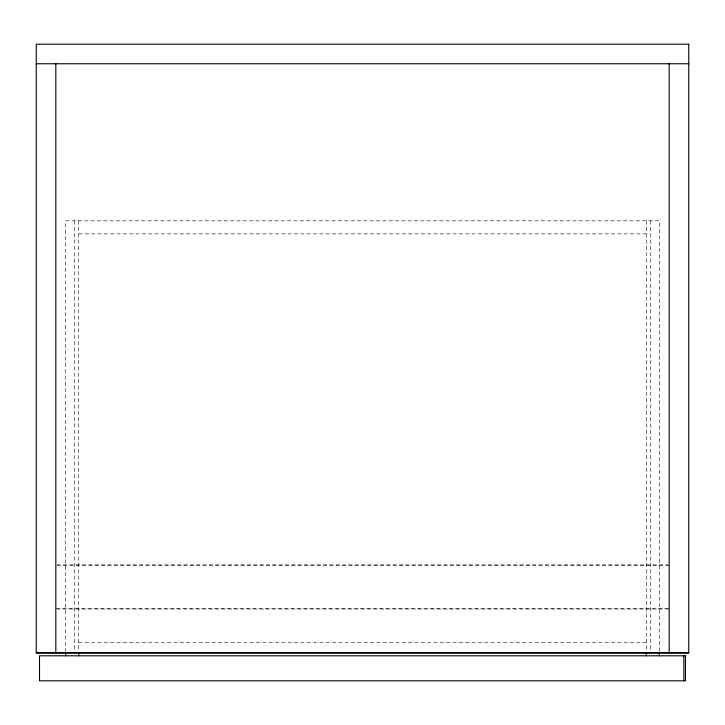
<?xml version="1.0" encoding="UTF-8"?>
<svg xmlns="http://www.w3.org/2000/svg" width="725" height="725" viewBox="0 0 725 725"><rect width="100%" height="100%" fill="white"/><g stroke="black" fill="none" stroke-linecap="round" stroke-linejoin="round"><path stroke-width="0.54" stroke-dasharray="3.62 2.72" d="M78.662 233.849L646.338 233.849M56.958 564.884L668.042 564.884M56.958 565.536L669.175 565.536M55.825 608.384L669.175 608.384M56.958 609.036L669.175 609.036M78.662 642.749L646.338 642.749M659.388 651.268L659.388 220.799L65.613 220.799L65.613 651.277M650.688 220.799L650.688 651.268M646.338 220.799L646.338 651.449M78.662 220.799L78.662 651.449M74.312 220.799L74.312 651.277"/><path stroke-width="1.09" d="M36.25 63.764L688.75 63.764M36.25 652.536L688.75 652.536M683.856 655.799L683.856 680.811M669.175 63.764L669.175 653.189M659.388 652.4L659.388 655.799M646.338 652.4L646.338 655.799M78.662 652.4L78.662 655.799M65.613 652.4L65.613 655.799M55.825 63.764L55.825 653.189M688.75 44.189L36.25 44.189L36.25 653.189L688.75 653.189L688.75 44.189M685.487 655.799L39.513 655.799L39.513 680.811L685.487 680.811L685.487 655.799"/></g></svg>
